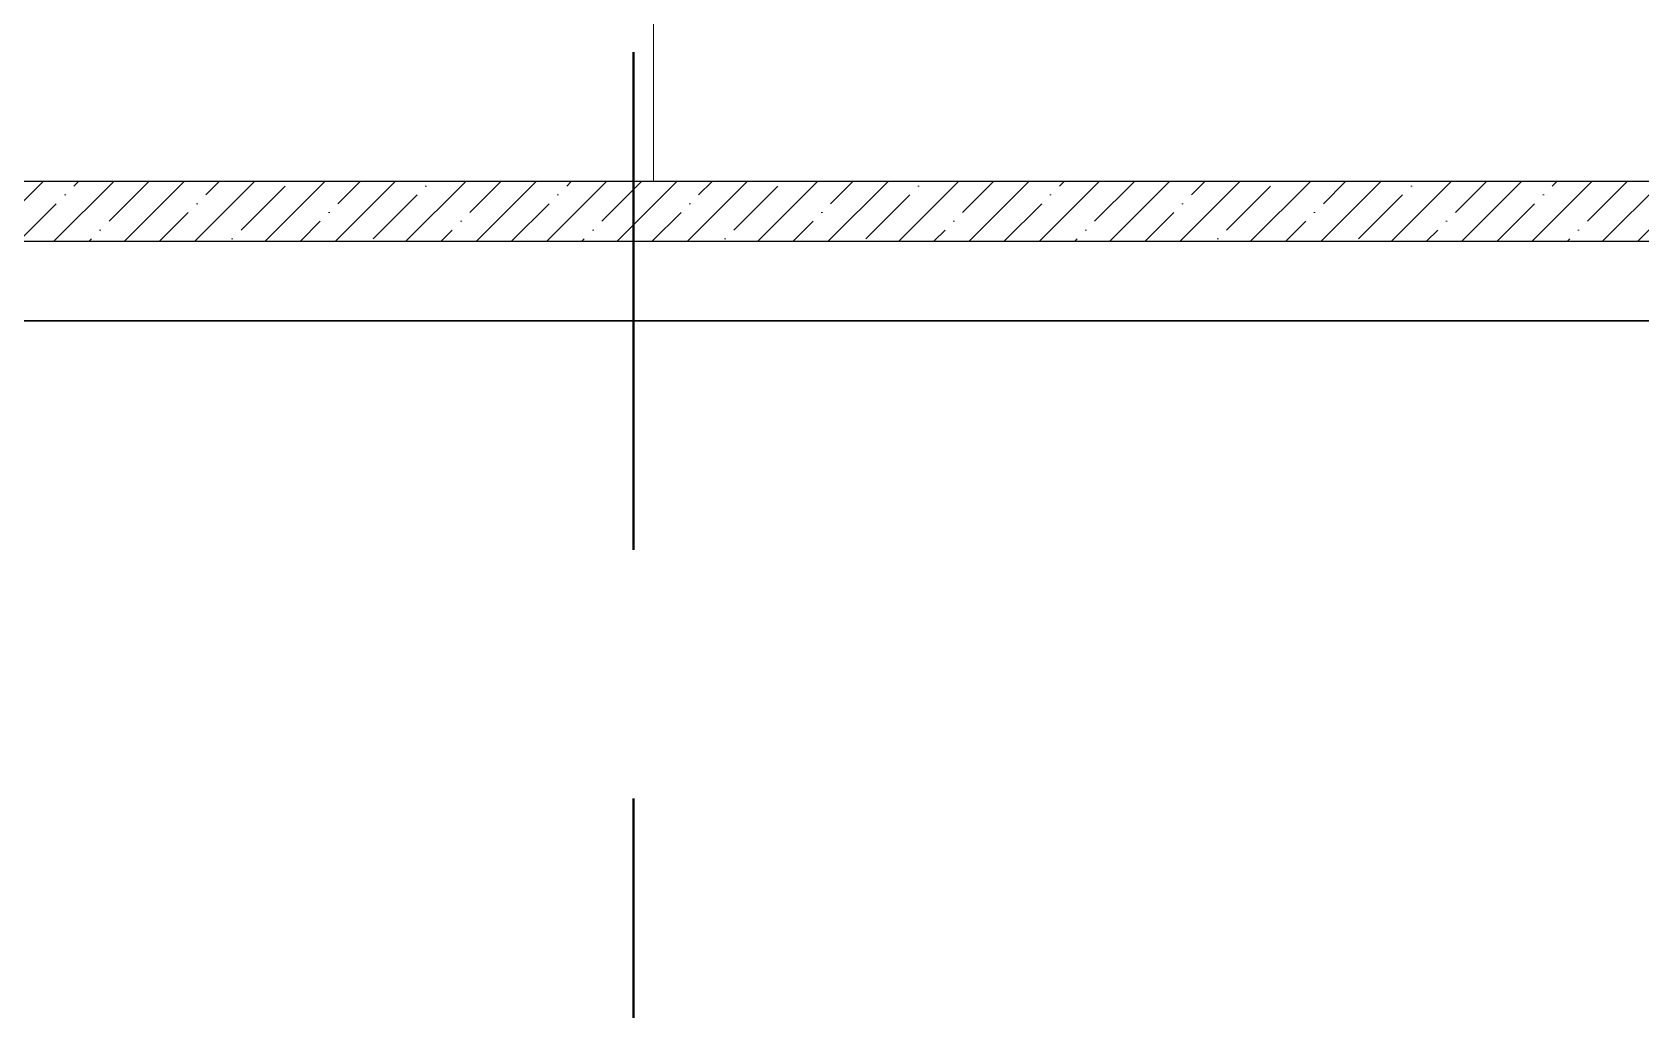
# Model space of a CAD drawing. Header units: inches. Extents: x -189347 to -188565, y -48525 to -47011.
# Drawn here: x -189229.75 to -189209.55, y -47951.02 to -47938.74 of the extents above; entities that cross this region are included whole.
import ezdxf

# ---------------------------------------------------------------- set-up
doc = ezdxf.new("R2010")
doc.units = ezdxf.units.IN
doc.header["$LTSCALE"] = 25
doc.header["$MEASUREMENT"] = 0
doc.linetypes.add('DASHED2', pattern=[0.375, 0.25, -0.125])
for name, color, linetype, lineweight in [('PP--BEAM', 104, 'DASHED2', 40), ('PP-TOILET 6', 5, 'Continuous', 9), ('PP-WALL', 7, 'Continuous', 30), ('sechatch', 8, 'Continuous', 0), ('STONE', 7, 'Continuous', 9), ('TOILET ELE', 7, 'Continuous', 13)]:
    doc.layers.add(name, color=color, linetype=linetype, lineweight=lineweight)

msp = doc.modelspace()

# ---------------------------------------------------------------- hatches: boundary and pattern name
at = {"layer": 'sechatch'}
h = msp.add_hatch(dxfattribs=at)
h.set_pattern_fill('ANSI35', color=256, scale=2.5, style=0)
h.set_pattern_definition([(45, (-189223.2600230446, -47844.99526348741), (-0.4419417382415922, 0.4419417382415923), []), (45, (-189222.8180813071, -47844.99526348741), (-0.4419417382415922, 0.4419417382415923), [0.78125, -0.15625, 0, -0.15625])])
h.paths.add_polyline_path([(-189199.4491238233, -47940.61745093922), (-189242.9491238229, -47940.61745093922), (-189242.9491238229, -47941.36745093924), (-189200.1991238233, -47941.36745093924)])

# ---------------------------------------------------------------- linework, layer by layer
at = {"layer": 'PP--BEAM'}
msp.add_line((-189222.1991238225, -47348.3674509393), (-189222.1991238225, -48326.36745093938), dxfattribs=at)
at = {"layer": 'PP-TOILET 6', "ltscale": 30}
msp.add_lwpolyline([(-189222.1991238225, -47817.86745093935), (-189126.1991238224, -47817.86745093932), (-189126.1991238232, -47993.36745093924), (-189205.6991238233, -47993.36745093924), (-189205.6991238233, -47942.36745093924), (-189244.6991238229, -47942.36745093924), (-189244.6991238229, -47871.86745093927), (-189222.1991238225, -47871.86745093927), (-189222.1991238232, -47817.86745093924)], dxfattribs=at)
at = {"layer": 'PP-WALL'}
msp.add_line((-189205.6991238233, -47942.36745093924), (-189244.6991238229, -47942.36745093924), dxfattribs=at)
at = {"layer": 'STONE', "color": 7, "lineweight": -2, "ltscale": 5}
for p, q in [((-189199.4491238233, -47940.61745093922), (-189242.9491238229, -47940.61745093921)), ((-189243.6991238229, -47941.36745093924), (-189200.1991238233, -47941.36745093924))]:
    msp.add_line(p, q, dxfattribs=at)
at = {"layer": 'TOILET ELE', "ltscale": 30}
msp.add_line((-189221.949123823, -47873.61745093927), (-189221.949123823, -47940.61745093921), dxfattribs=at)

doc.saveas('drawing.dxf')
